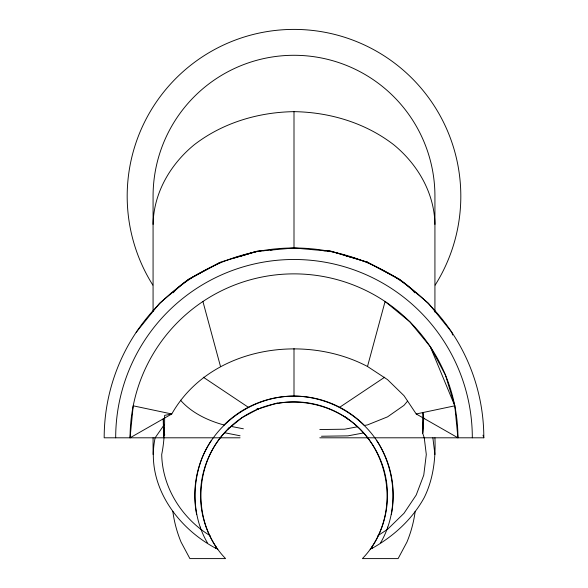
<?xml version="1.0" encoding="UTF-8"?>
<svg xmlns="http://www.w3.org/2000/svg" width="588" height="588" viewBox="0 0 588 588"><rect width="100%" height="100%" fill="white"/><g stroke="black" fill="none" stroke-linecap="round" stroke-linejoin="round"><path stroke-width="0.88" d="M430.306 346.729L454.789 405.823L457.934 437.803L416.23 413.981L404 395.687L387.551 379.642L367.5 366.486L385.081 301.497L409.924 321.886L430.306 346.729L445.461 375.07L454.789 405.823L422.934 412.548L423.72 418.259L422.706 433.224L424.249 437.803L426.3 454.487L423.757 475.133L416.23 494.986L404 513.287L387.551 529.325L377.93 535.646M210.07 535.646C182.059 518.579 162.369 487.643 161.7 454.487C164.375 441.456 164.706 428.549 164.618 415.378L171.769 413.981L130.066 437.803L133.211 405.823L171.769 413.981C209.35 347.501 303.004 332.477 367.5 366.486M380.612 542.768C398.943 511.413 396.261 470.297 376.504 440.199C358.158 413.18 326.656 396.341 294 396.099C254.7 396.121 217.391 421.052 202.331 457.354C191.556 484.74 192.364 517.131 207.388 542.768M153.071 224.395C153.571 193.004 170.388 164.228 194.349 144.677C222.756 122.789 258.375 112.168 294 111.654C329.625 112.168 365.244 122.789 393.651 144.677C417.612 164.228 434.429 193.004 434.929 224.395M217.817 549.133L215.708 548.229C176.312 527.34 145.398 483.858 155.129 437.803L164.522 424.338M434.929 437.803C435.774 458.302 433.393 479.051 424.198 497.632C412.276 519.285 393.717 536.205 372.292 548.229L370.183 549.133M415.187 511.295A122.231 122.231 0 0 1 406.933 542.099L398.113 558.6L362.414 558.6C401.486 518.403 392.718 448.012 345.928 417.605L344.664 416.341M173.217 292.758C180.362 284.195 190.38 277.749 200.449 272.95M172.813 511.295A122.231 122.231 0 0 0 181.067 542.099L189.887 558.6L225.586 558.6C191.585 523.754 193.18 463.05 227.901 429.233L228.901 427.741M136.166 332.345L159.583 303.217L188.248 279.432L219.478 262.74M407.499 401.2L404 405.353L387.551 416.855L367.5 424.904L364.428 425.484M227.901 429.233L242.072 417.605L258.228 408.969L277.426 402.964M339.269 407.558L384.721 377.187M214.965 265.284L221.103 261.954L255.971 251.59M194.349 276.25L220.5 262.277M234.134 258.007L255.905 251.532M240.066 256.39L256.824 251.363L294 247.982L331.176 251.363L366.875 261.991L393.651 276.242M294 111.654L294 247.982A189.821 189.821 0 0 0 104.179 437.803L163.751 437.803L163.493 435.326L164.706 434.966L163.457 425.859L163.273 418.832M416.23 413.981L422.934 412.548L422.706 433.224L423.345 415.775L423.72 418.259M357.181 426.844L344.627 429.196L319.813 429.549M363.193 433.003L347.934 435.862L321.496 436.245M275.765 403.647C299.931 399.193 325.304 404.235 345.928 417.605L347.589 418.296M256.772 251.267L260.411 250.951M263.13 250.709L265.857 250.466M270.392 250.069L272.207 249.907M164.243 437.803L240.066 437.803M319.813 437.803L423.757 437.803M424.249 437.803L483.821 437.803L483.02 435.171M322.143 250.466L325.774 250.789M327.589 250.951L331.228 251.267M321.562 250.422L325.061 250.753M327.685 251.01L331.184 251.341M224.021 425.014C207.946 420.582 191.622 412.945 180.501 400.178M231.312 426.44L243.373 428.799M224.961 432.812L240.066 435.774M332.095 251.532L346.898 255.934M348.64 256.449L351.256 257.228M353.866 258.007L355.608 258.522M344.627 255.332L367.5 262.277M347.934 419.251L349.639 419.869M387.551 272.942C397.613 277.801 407.734 284.129 414.753 292.78M366.934 261.888L399.752 279.432L428.417 303.217L451.834 332.345L452.628 334.984M203.279 377.187L248.731 407.558M202.919 301.497L220.5 366.486M432.871 437.803L434.929 454.487M163.332 418.803L163.493 435.326M434.929 312.132L434.929 196.216A140.929 140.929 0 0 0 294 55.287A140.929 140.929 0 0 0 153.071 196.216L153.071 311.515M387.551 527.105L387.551 529.325M372.292 546.178L372.292 548.229M294 348.559L294 396.099M215.708 546.178L215.708 548.229M200.449 527.105L200.449 529.325M153.071 437.803L153.071 454.487M216.281 547.259A93.47 93.47 0 0 1 232.37 425.05A93.47 93.47 0 0 1 355.63 425.05A93.47 93.47 0 0 1 371.719 547.259M152.836 285.092A166.816 166.816 0 0 1 185.154 69.803A166.816 166.816 0 0 1 402.846 69.803A166.816 166.816 0 0 1 435.164 285.092M196.679 514.684A99.225 99.225 0 0 1 211.496 440.199M223.837 425.161A99.225 99.225 0 0 1 364.163 425.161M376.504 440.199A99.225 99.225 0 0 1 391.321 514.684M115.682 437.803A178.318 178.318 0 0 1 294 259.484A178.318 178.318 0 0 1 472.318 437.803M130.066 437.803A163.934 163.934 0 0 1 294 273.868A163.934 163.934 0 0 1 457.934 437.803M294 247.982A189.821 189.821 0 0 1 483.821 437.803M258.228 408.969L256.471 409.321L258.228 408.969"/></g></svg>
